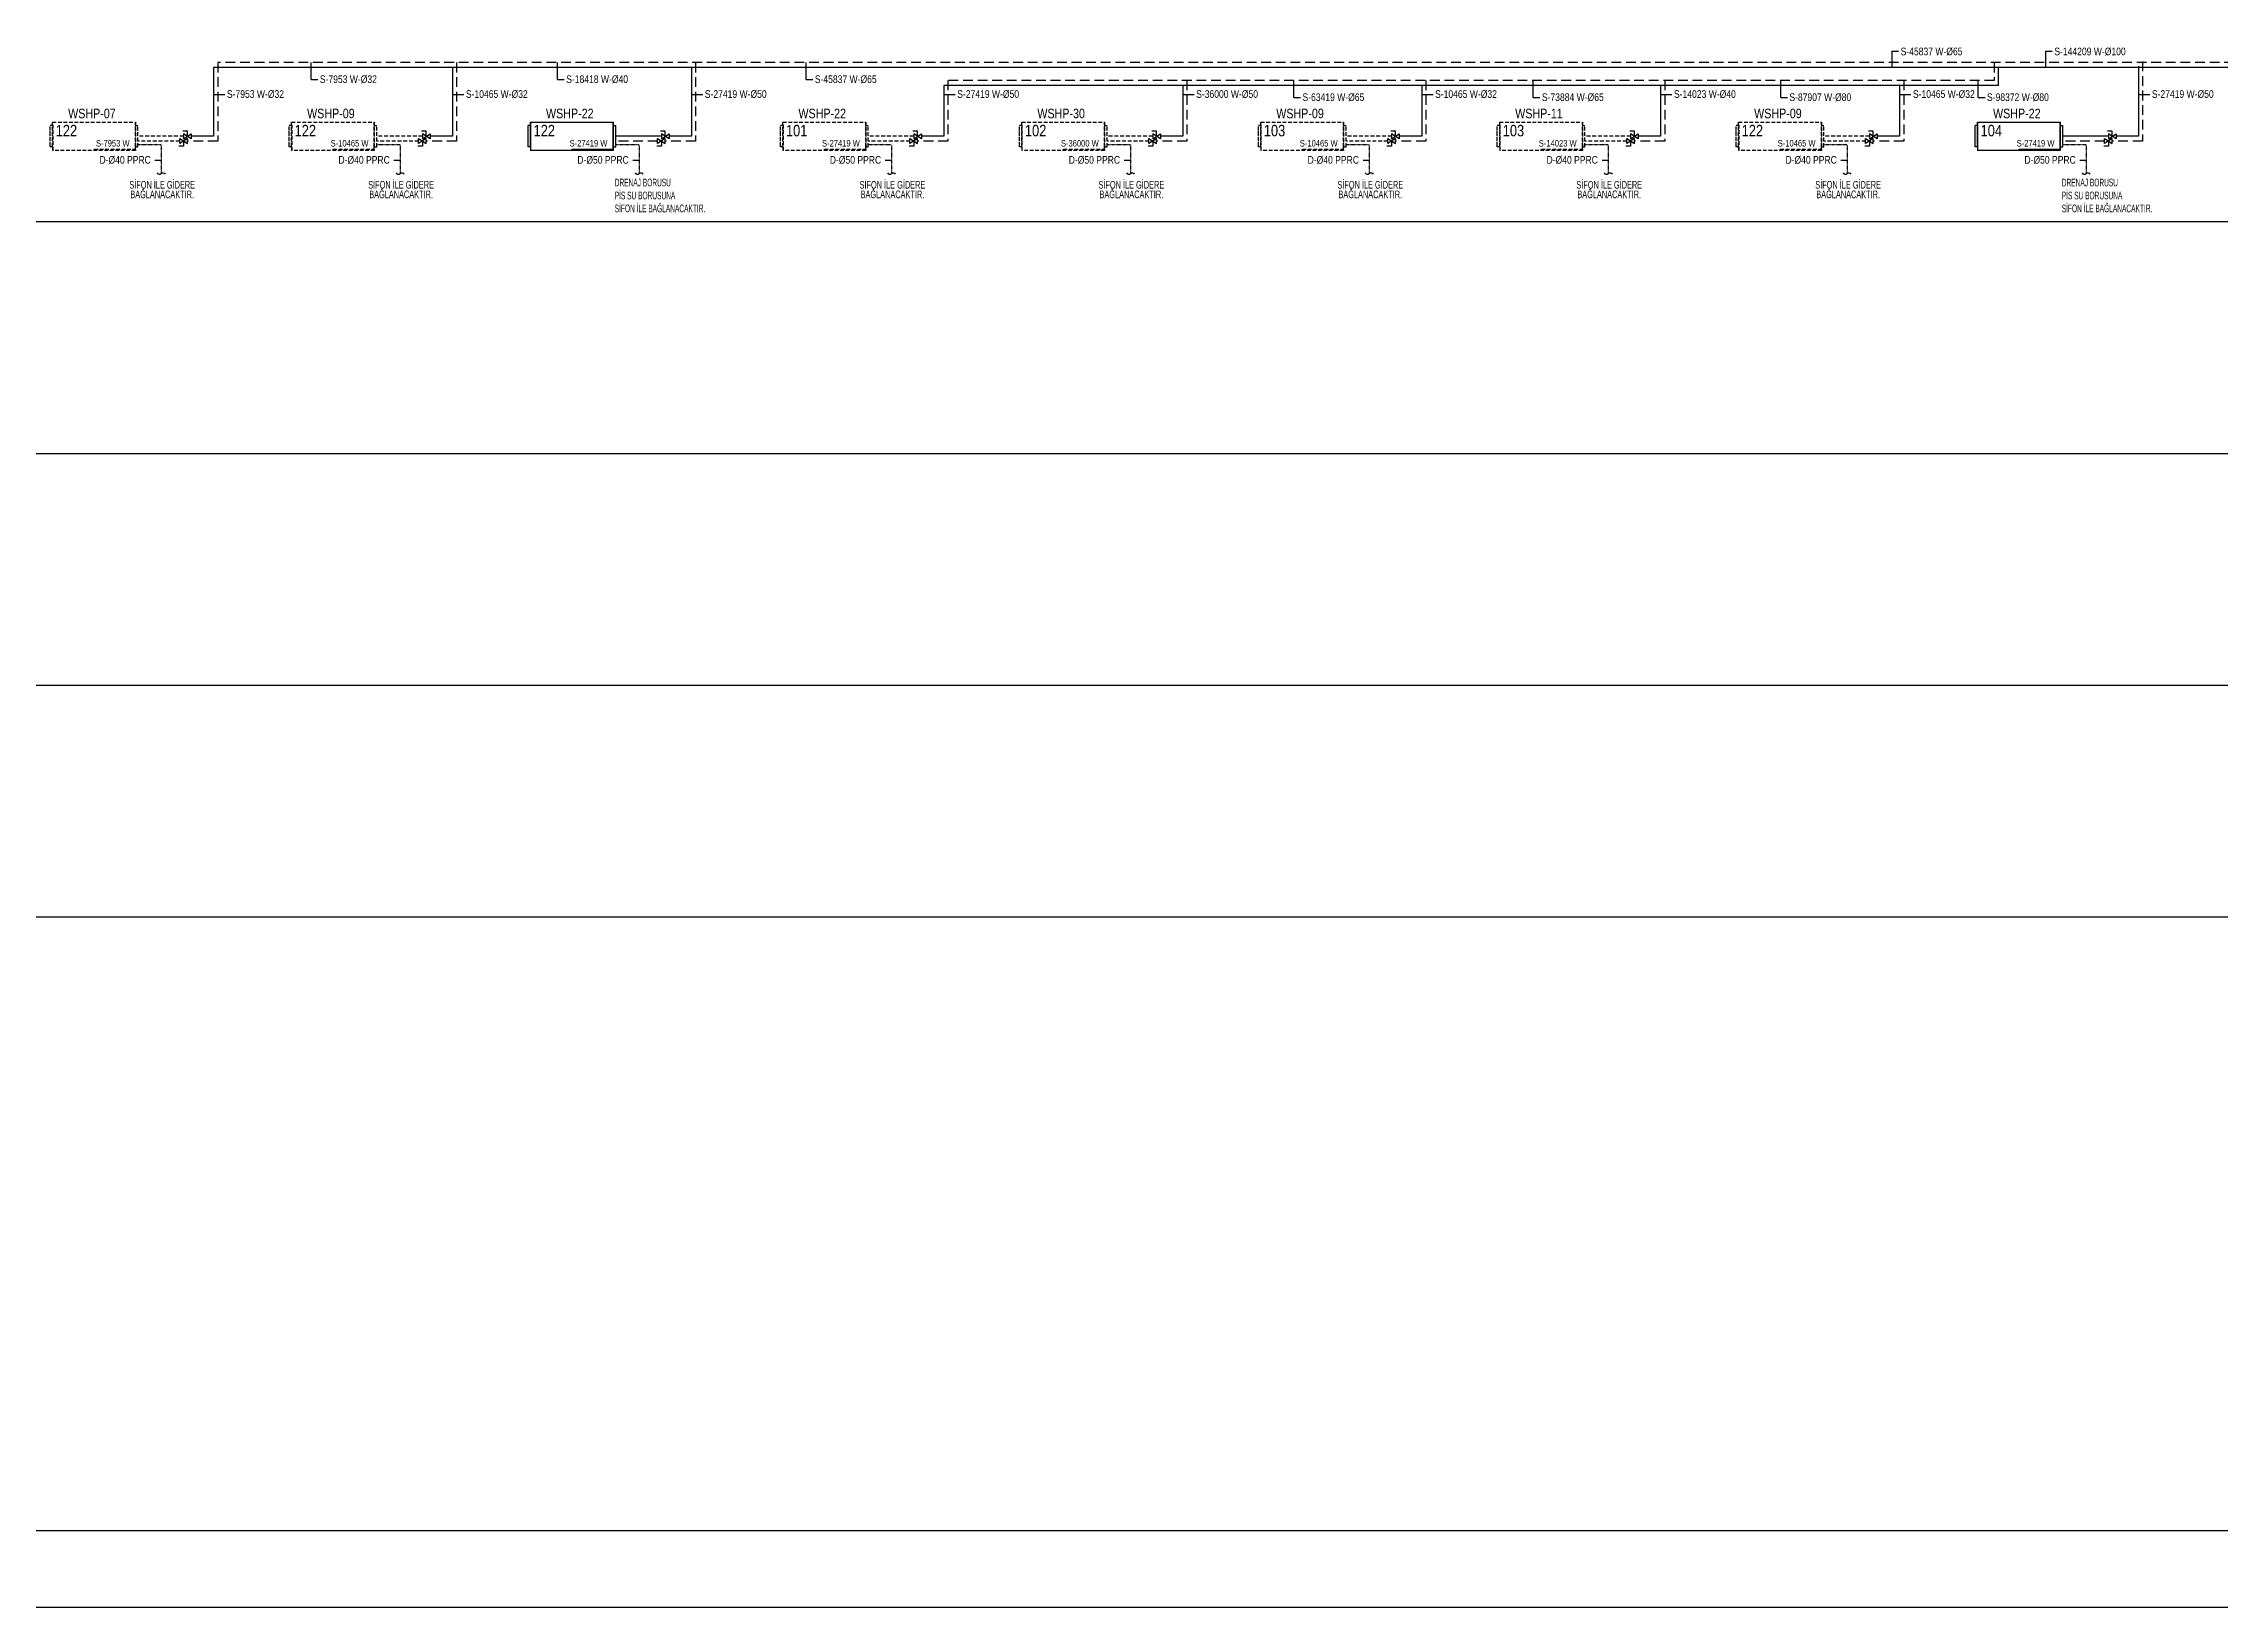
# Model space of a CAD drawing. Header units: centimetres. Extents: x 221889 to 261255, y -30032 to -21832.
# Drawn here: x 243995 to 249680, y -30032 to -25950 of the extents above; entities that cross this region are included whole.
import ezdxf
from ezdxf.enums import TextEntityAlignment as Align

# ---------------------------------------------------------------- set-up
doc = ezdxf.new("R2010")
doc.units = ezdxf.units.CM
doc.header["$LTSCALE"] = 0.2
for name, pattern in [('DASHED', [75, 50, -25]), ('DASHEDX2', [38.1, 25.4, -12.7]), ('Hidden', [0.714375, 0.47625, -0.238125])]:
    doc.linetypes.add(name, pattern=pattern)
doc.layers.get('0').update_dxf_attribs({"color": 252})
for name, color, linetype, lineweight in [('1-BASLIK', 53, 'Continuous', 25), ('T-DRENAJ', 40, 'Hidden', 30), ('T-MAHAL', 120, 'Continuous', 15), ('T-SOGUTMA', 4, 'Continuous', 30), ('T-STEXT', 181, 'Continuous', 15), ('T-VANA', 135, 'Continuous', 25), ('T-WSHP-BORUSU', 30, 'Continuous', 30)]:
    doc.layers.add(name, color=color, linetype=linetype, lineweight=lineweight)
for name, color, linetype in [('T-DTEXT', 9, 'Continuous'), ('T-FC', 150, 'Continuous'), ('T-FC-NUMARA', 62, 'Continuous'), ('T-SOGUTMA-TOPLAMA', 120, 'Continuous'), ('T-TEXT', 85, 'Continuous'), ('T-WSHP', 252, 'Hidden')]:
    doc.layers.add(name, color=color, linetype=linetype)
doc.styles.add('ARIAL', font='arial.ttf')
doc.styles.add('GKM', font='ARIALN.TTF', dxfattribs={"width": 0.6, "height": 20})
doc.styles.add('LUCIDASANS', font='arial.ttf', dxfattribs={"width": 0.8})

# ---------------------------------------------------------------- blocks, each defined once
blk = doc.blocks.new('FANCOIL-DWD')
at = {"linetype": 'ByBlock', "ltscale": 100}
for p, q in [((-114.3, -71.5), (-114.3, -16.4)), ((-108.1, -16.4), (-114.3, -16.4)), ((-114.3, -69.1), (-114.3, -18.8)), ((-108.1, -71.5), (-108.1, -7)), ((-108.1, -7), (108.1, -7)), ((-106.8, -80.9), (-106.8, -7)), ((108.1, -7), (108.1, -80.9)), ((108.1, -14.1), (108.1, -7.7)), ((108.1, -16.4), (114.6, -16.4)), ((108.1, -71), (108.1, -16.9)), ((114.6, -71.5), (114.6, -16.4)), ((-108.1, -71.5), (-114.3, -71.5)), ((-108.1, -71.5), (-108.1, -80.9)), ((108.1, -80.9), (-108.1, -80.9)), ((0.9, -80.9), (0.9, -78.2)), ((0.9, -78.2), (108.1, -78.2)), ((108.1, -78), (108.1, -71.5)), ((108.1, -71.5), (114.6, -71.5))]:
    blk.add_line(p, q, dxfattribs=at)
blk = doc.blocks.new('Z1')
at = {"linetype": 'Continuous'}
blk.add_lwpolyline([(-5, 0), (-5, 6.7), (-11.1, 6.7)], dxfattribs=at)
blk.add_lwpolyline([(-10, -3.3), (0, 3.3), (0, -3.3), (-10, 3.3)], close=True, dxfattribs=at)
blk = doc.blocks.new('Kesme')
blk.add_lwpolyline([(-21.5, -0.2, 0.576786), (-4.8, -2.7, -0.54493), (11.3, -5.9)], format="xyb")

msp = doc.modelspace()

# ---------------------------------------------------------------- linework, layer by layer
at = {"layer": '1-BASLIK'}
for points in [[(221888.7, -30031.8), (221888.7, -21831.8), (261254.9, -21831.8), (261254.9, -30031.8)], [(258354.9, -29831.8), (222088.7, -29831.8), (222088.7, -22031.8), (258354.9, -22031.8)]]:
    msp.add_lwpolyline(points, close=True, dxfattribs=at)
at = {"layer": 'T-DRENAJ', "color": 252, "lineweight": -3}
for p, q in [((244302, -26213.8, 0), (244241.2, -26213.8, 0)), ((244302, -26213.8, 0), (244302, -26288.7, 0)), ((244925.9, -26213.8, 0), (244865.1, -26213.8, 0)), ((244925.9, -26213.8, 0), (244925.9, -26288.7, 0)), ((246209, -26213.8, 0), (246148.2, -26213.8, 0)), ((246209, -26213.8, 0), (246209, -26288.7, 0)), ((246832.9, -26213.8, 0), (246772.2, -26213.8, 0)), ((246832.9, -26213.8, 0), (246832.9, -26288.7, 0)), ((247456.9, -26213.8, 0), (247396.1, -26213.8, 0)), ((247456.9, -26213.8, 0), (247456.9, -26288.7, 0)), ((248080.8, -26213.8, 0), (248020, -26213.8, 0)), ((248080.8, -26213.8, 0), (248080.8, -26288.7, 0)), ((248704.7, -26213.8, 0), (248643.9, -26213.8, 0)), ((248704.7, -26213.8, 0), (248704.7, -26288.7, 0))]:
    msp.add_line(p, q, dxfattribs=at)
at = {"layer": 'T-DRENAJ', "lineweight": -3}
for p, q in [((245549.9, -26213.8, 0), (245489.1, -26213.8, 0)), ((245549.9, -26213.8, 0), (245549.9, -26288.7, 0)), ((249328.7, -26213.8, 0), (249267.9, -26213.8, 0)), ((249328.7, -26213.8, 0), (249328.7, -26288.7, 0))]:
    msp.add_line(p, q, dxfattribs=at)
at = {"layer": 'T-DTEXT', "lineweight": -3}
for p, q in [((244285.8, -26253.9, 0), (244302, -26253.9, 0)), ((244909.7, -26253.9, 0), (244925.9, -26253.9, 0)), ((245533.6, -26253.9, 0), (245549.9, -26253.9, 0)), ((246192.8, -26253.9, 0), (246209, -26253.9, 0)), ((246816.7, -26253.9, 0), (246832.9, -26253.9, 0)), ((247440.6, -26253.9, 0), (247456.9, -26253.9, 0)), ((248064.6, -26253.9, 0), (248080.8, -26253.9, 0)), ((248688.5, -26253.9, 0), (248704.7, -26253.9, 0)), ((249312.4, -26253.9, 0), (249328.7, -26253.9, 0))]:
    msp.add_line(p, q, dxfattribs=at)
at = {"layer": 'T-SOGUTMA', "color": 252, "linetype": 'DASHED', "lineweight": -3}
for p, q in [((244360.3, -26191.6), (244241.2, -26191.6)), ((244350.3, -26204.3), (244241.2, -26204.3)), ((244984.2, -26191.6), (244865.1, -26191.6)), ((244974.2, -26204.3), (244865.1, -26204.3)), ((246267.3, -26191.6), (246148.2, -26191.6)), ((246257.3, -26204.3), (246148.2, -26204.3)), ((246891.2, -26191.6), (246772.2, -26191.6)), ((246881.2, -26204.3), (246772.2, -26204.3)), ((247515.1, -26191.6), (247396.1, -26191.6)), ((247505.1, -26204.3), (247396.1, -26204.3)), ((248139.1, -26191.6), (248020, -26191.6)), ((248129.1, -26204.3), (248020, -26204.3)), ((248763, -26191.6), (248643.9, -26191.6)), ((248753, -26204.3), (248643.9, -26204.3))]:
    msp.add_line(p, q, dxfattribs=at)
at = {"layer": 'T-SOGUTMA-TOPLAMA', "lineweight": -3}
for p, q in [((248821.7, -25969.5, 0), (248839.2, -25969.5, 0)), ((248821.7, -25969.5, 0), (248821.7, -26012, 0)), ((249223, -25969.5, 0), (249240.5, -25969.5, 0)), ((249223, -25969.5, 0), (249223, -26012, 0)), ((244693.6, -26043.6, 0), (244693.6, -25999.5)), ((245336.9, -26043.6, 0), (245336.9, -25999.5)), ((245986.2, -26043.6, 0), (245986.2, -25999.5)), ((244438.9, -26082.4), (244468.5, -26082.4)), ((244693.6, -26043.6, 0), (244711.1, -26043.6, 0)), ((245062.8, -26082.4), (245092.4, -26082.4)), ((245336.9, -26043.6, 0), (245354.4, -26043.6, 0)), ((245686.8, -26082.4), (245716.3, -26082.4)), ((245986.2, -26043.6, 0), (246003.7, -26043.6, 0)), ((246345.9, -26082.4), (246375.5, -26082.4)), ((246969.9, -26082.4), (246999.4, -26082.4)), ((247259.6, -26090.6, 0), (247259.6, -26046.4, 0)), ((247259.6, -26090.6, 0), (247277.1, -26090.6, 0)), ((247593.8, -26082.4), (247623.4, -26082.4)), ((247884.9, -26090.6, 0), (247884.9, -26046.4, 0)), ((247884.9, -26090.6, 0), (247902.4, -26090.6, 0)), ((248217.7, -26082.4), (248247.3, -26082.4)), ((248531.1, -26090.6, 0), (248531.1, -26046.4, 0)), ((248531.1, -26090.6, 0), (248548.5, -26090.6, 0)), ((248841.6, -26082.4), (248871.2, -26082.4)), ((249047.2, -26090.6, 0), (249047.2, -26046.4, 0)), ((249047.2, -26090.6, 0), (249064.7, -26090.6, 0)), ((249465.6, -26082.4), (249495.1, -26082.4))]:
    msp.add_line(p, q, dxfattribs=at)
at = {"layer": 'T-TEXT', "color": 7}
for p, q in [((222949.4, -26414.5), (255397.7, -26414.5)), ((222949.4, -27019.5), (255397.7, -27019.5)), ((222949.4, -27624.5), (255397.7, -27624.5)), ((222949.4, -28229.5), (255397.7, -28229.5))]:
    msp.add_line(p, q, dxfattribs=at)
at = {"layer": 'T-WSHP-BORUSU', "lineweight": -3, "ltscale": 0.5}
for p, q in [((244438.9, -26012, 0), (244438.9, -26191.6)), ((252145.4, -26012, 0), (244438.9, -26012, 0)), ((245062.8, -26012, 0), (245062.8, -26191.6)), ((245686.8, -26012), (245686.8, -26191.6)), ((249099.1, -26012, 0), (249099.1, -26058.9, 0)), ((249465.6, -26008.9), (249465.6, -26191.6)), ((249099.1, -26058.9, 0), (246345.9, -26058.9, 0)), ((246345.9, -26058.9, 0), (246345.9, -26191.6)), ((246969.9, -26058.9, 0), (246969.9, -26191.6)), ((247593.8, -26058.9, 0), (247593.8, -26191.6)), ((248217.7, -26058.9, 0), (248217.7, -26191.6)), ((248841.6, -26058.9, 0), (248841.6, -26191.6)), ((244438.9, -26191.6), (244380.3, -26191.6)), ((245062.8, -26191.6), (245004.2, -26191.6)), ((245608.1, -26191.6), (245489.1, -26191.6)), ((245686.8, -26191.6), (245628.1, -26191.6)), ((246345.9, -26191.6), (246287.3, -26191.6)), ((246969.9, -26191.6), (246911.2, -26191.6)), ((247593.8, -26191.6), (247535.1, -26191.6)), ((248217.7, -26191.6), (248159.1, -26191.6)), ((248841.6, -26191.6), (248783, -26191.6)), ((249386.9, -26191.6), (249267.9, -26191.6)), ((249465.6, -26191.6), (249406.9, -26191.6))]:
    msp.add_line(p, q, dxfattribs=at)
at = {"layer": 'T-WSHP-BORUSU', "linetype": 'DASHEDX2', "lineweight": -3, "ltscale": 5}
for p, q in [((244449.5, -25999.5, 0), (244449.5, -26204.3)), ((252115.2, -25999.5, 0), (244449.5, -25999.5, 0)), ((245073.5, -25999.5, 0), (245073.5, -26204.3)), ((245697.4, -25999.5), (245697.4, -26204.3)), ((249088.5, -25999.5, 0), (249088.5, -26046.4, 0)), ((249476.2, -25996.4), (249476.2, -26204.3)), ((249088.5, -26046.4, 0), (246356.6, -26046.4, 0)), ((246356.6, -26046.4, 0), (246356.6, -26204.3)), ((246980.5, -26046.4, 0), (246980.5, -26204.3)), ((247604.4, -26046.4, 0), (247604.4, -26204.3)), ((248228.3, -26046.4, 0), (248228.3, -26204.3)), ((248852.3, -26046.4, 0), (248852.3, -26204.3)), ((244449.5, -26204.3), (244370.3, -26204.3)), ((245073.5, -26204.3), (244994.2, -26204.3)), ((245598.1, -26204.3), (245489.1, -26204.3)), ((245697.4, -26204.3), (245618.1, -26204.3)), ((246356.6, -26204.3), (246277.3, -26204.3)), ((246980.5, -26204.3), (246901.2, -26204.3)), ((247604.4, -26204.3), (247525.1, -26204.3)), ((248228.3, -26204.3), (248149.1, -26204.3)), ((248852.3, -26204.3), (248773, -26204.3)), ((249376.9, -26204.3), (249267.9, -26204.3)), ((249476.2, -26204.3), (249396.9, -26204.3))]:
    msp.add_line(p, q, dxfattribs=at)

# ---------------------------------------------------------------- block references
at = {"layer": 'T-DTEXT', "lineweight": -3, "xscale": 0.625, "yscale": 0.625, "zscale": 0.625}
for p in [(244305, -26287, 0), (244928.9, -26287, 0), (245552.9, -26287, 0), (246212, -26287, 0), (246836, -26287, 0), (247459.9, -26287, 0), (248083.8, -26287, 0), (248707.7, -26287, 0), (249331.7, -26287, 0)]:
    msp.add_blockref('Kesme', p, dxfattribs=at)
at = {"layer": 'T-FC', "lineweight": -3}
for p in [(245374.4, -26147.6, 0), (249153.2, -26147.6, 0)]:
    msp.add_blockref('FANCOIL-DWD', p, dxfattribs=at)
at = {"layer": 'T-VANA', "lineweight": -3, "xscale": -2, "yscale": 2, "zscale": 2, "rotation": 180}
for p in [(244370.3, -26204.3), (244994.2, -26204.3), (245618.1, -26204.3), (246277.3, -26204.3), (246901.2, -26204.3), (247525.1, -26204.3), (248149.1, -26204.3), (248773, -26204.3), (249396.9, -26204.3)]:
    msp.add_blockref('Z1', p, dxfattribs=at)
at = {"layer": 'T-VANA', "lineweight": -3, "xscale": 2, "yscale": 2, "zscale": 2}
for p in [(244380.3, -26191.6), (245004.2, -26191.6), (245628.1, -26191.6), (246287.3, -26191.6), (246911.2, -26191.6), (247535.1, -26191.6), (248159.1, -26191.6), (248783, -26191.6), (249406.9, -26191.6)]:
    msp.add_blockref('Z1', p, dxfattribs=at)
at = {"layer": 'T-WSHP', "lineweight": -3}
for p in [(244126.6, -26147.6, 0), (244750.5, -26147.6, 0), (246033.6, -26147.6, 0), (246657.5, -26147.6, 0), (247281.5, -26147.6, 0), (247905.4, -26147.6, 0), (248529.3, -26147.6, 0)]:
    msp.add_blockref('FANCOIL-DWD', p, dxfattribs=at)

# ---------------------------------------------------------------- texts
at = {"layer": 'T-DTEXT', "lineweight": -3, "style": 'LUCIDASANS', "width": 0.8}
for s, p in [('D-%%C40 PPRC', (244140.9, -26263.3, 0)), ('D-%%C40 PPRC', (244764.9, -26263.3, 0)), ('D-%%C50 PPRC', (245388.8, -26263.3, 0)), ('D-%%C50 PPRC', (246048, -26263.3, 0)), ('D-%%C50 PPRC', (246671.9, -26263.3, 0)), ('D-%%C40 PPRC', (247295.8, -26263.3, 0)), ('D-%%C40 PPRC', (247919.7, -26263.3, 0)), ('D-%%C40 PPRC', (248543.7, -26263.3, 0)), ('D-%%C50 PPRC', (249167.6, -26263.3, 0))]:
    msp.add_text(s, height=20, dxfattribs=at).set_placement(p)
at = {"layer": 'T-DTEXT', "lineweight": -3, "style": 'GKM', "width": 0.6}
for s, p in [('DRENAJ BORUSU ', (245486.3, -26312.5)), ('DRENAJ BORUSU ', (249265.1, -26312.5)), ('SİFON İLE BAĞLANACAKTIR.', (245486.3, -26380.1)), ('PİS SU BORUSUNA ', (245486.3, -26346.3)), ('SİFON İLE BAĞLANACAKTIR.', (249265.1, -26380.1)), ('PİS SU BORUSUNA ', (249265.1, -26346.3))]:
    msp.add_text(s, height=20, dxfattribs=at).set_placement(p, align=Align.MIDDLE_LEFT)
at = {"layer": 'T-DTEXT', "lineweight": -3, "char_height": 20, "width": 159.171, "attachment_point": 5, "line_spacing_factor": 0.748961, "style": 'LUCIDASANS'}
for insert in [(244304.6, -26331, 0), (244928.5, -26331, 0), (246211.6, -26331, 0), (246835.5, -26331, 0), (247459.4, -26331, 0), (248083.4, -26331, 0), (248707.3, -26331, 0)]:
    msp.add_mtext('{\\W0.6;SİFON İLE GİDERE BAĞLANACAKTIR.}', dxfattribs=dict(at, insert=insert))
at = {"layer": 'T-FC-NUMARA', "color": 2, "lineweight": -3, "ltscale": 0.5, "style": 'ARIAL', "width": 0.8}
for s, p in [('WSHP-07', (244121.1, -26132.2, 0)), ('WSHP-09', (244745.1, -26132.2, 0)), ('WSHP-22', (246028.2, -26132.2, 0)), ('WSHP-30', (246652.1, -26132.2, 0)), ('WSHP-09', (247276, -26132.2, 0)), ('WSHP-11', (247899.9, -26132.2, 0)), ('WSHP-09', (248523.9, -26132.2, 0))]:
    msp.add_text(s, height=25, dxfattribs=at).set_placement(p, align=Align.MIDDLE_CENTER)
at = {"layer": 'T-FC-NUMARA', "lineweight": -3, "ltscale": 0.5, "style": 'ARIAL', "width": 0.8}
for p in [(245369, -26132.2, 0), (249147.8, -26132.2, 0)]:
    msp.add_text('WSHP-22', height=25, dxfattribs=at).set_placement(p, align=Align.MIDDLE_CENTER)
at = {"layer": 'T-MAHAL', "lineweight": -3, "style": 'LUCIDASANS', "width": 0.8}
for s, p in [('122', (244026.5, -26191.9, 0)), ('122', (244650.4, -26191.9, 0)), ('122', (245274.4, -26191.9, 0)), ('101', (245933.5, -26191.9, 0)), ('102', (246557.5, -26191.9, 0)), ('103', (247181.4, -26191.9, 0)), ('103', (247805.3, -26191.9, 0)), ('122', (248429.2, -26191.9, 0)), ('104', (249053.2, -26191.9, 0))]:
    msp.add_text(s, height=30, dxfattribs=at).set_placement(p)
at = {"layer": 'T-SOGUTMA-TOPLAMA', "lineweight": -3, "style": 'ARIAL', "width": 0.8}
for s, p in [('S-45837 W-%%C65', (248844.4, -25980.3, 0)), ('S-144209 W-%%C100', (249245.7, -25980.3, 0)), ('S-7953 W-%%C32', (244716.3, -26052.7, 0)), ('S-18418 W-%%C40', (245359.7, -26052.7, 0)), ('S-45837 W-%%C65', (246008.9, -26052.7, 0)), ('S-7953 W-%%C32', (244473.7, -26091.5)), ('S-10465 W-%%C32', (245097.7, -26091.5)), ('S-27419 W-%%C50', (245721.6, -26091.5)), ('S-27419 W-%%C50', (246380.8, -26091.5)), ('S-36000 W-%%C50', (247004.7, -26091.5)), ('S-63419 W-%%C65', (247282.4, -26099.7, 0)), ('S-10465 W-%%C32', (247628.6, -26091.5)), ('S-73884 W-%%C65', (247907.6, -26099.7, 0)), ('S-14023 W-%%C40', (248252.5, -26091.5)), ('S-87907 W-%%C80', (248553.8, -26099.7, 0)), ('S-10465 W-%%C32', (248876.5, -26091.5)), ('S-98372 W-%%C80', (249069.9, -26099.7, 0)), ('S-27419 W-%%C50', (249500.4, -26091.5))]:
    msp.add_text(s, height=20, dxfattribs=at).set_placement(p)
at = {"layer": 'T-STEXT', "color": 2, "lineweight": -3, "style": 'ARIAL', "width": 0.8}
for s, p in [('S-7953 W', (244219.5, -26218.5, 0)), ('S-10465 W', (244843.4, -26218.5, 0)), ('S-27419 W', (246126.5, -26218.5, 0)), ('S-36000 W', (246750.4, -26218.5, 0)), ('S-10465 W', (247374.3, -26218.5, 0)), ('S-14023 W', (247998.3, -26218.5, 0)), ('S-10465 W', (248622.2, -26218.5, 0))]:
    msp.add_text(s, height=17, dxfattribs=at).set_placement(p, align=Align.RIGHT)
at = {"layer": 'T-STEXT', "lineweight": -3, "style": 'ARIAL', "width": 0.8}
for p in [(245467.3, -26218.5, 0), (249246.1, -26218.5, 0)]:
    msp.add_text('S-27419 W', height=17, dxfattribs=at).set_placement(p, align=Align.RIGHT)

doc.saveas('drawing.dxf')
